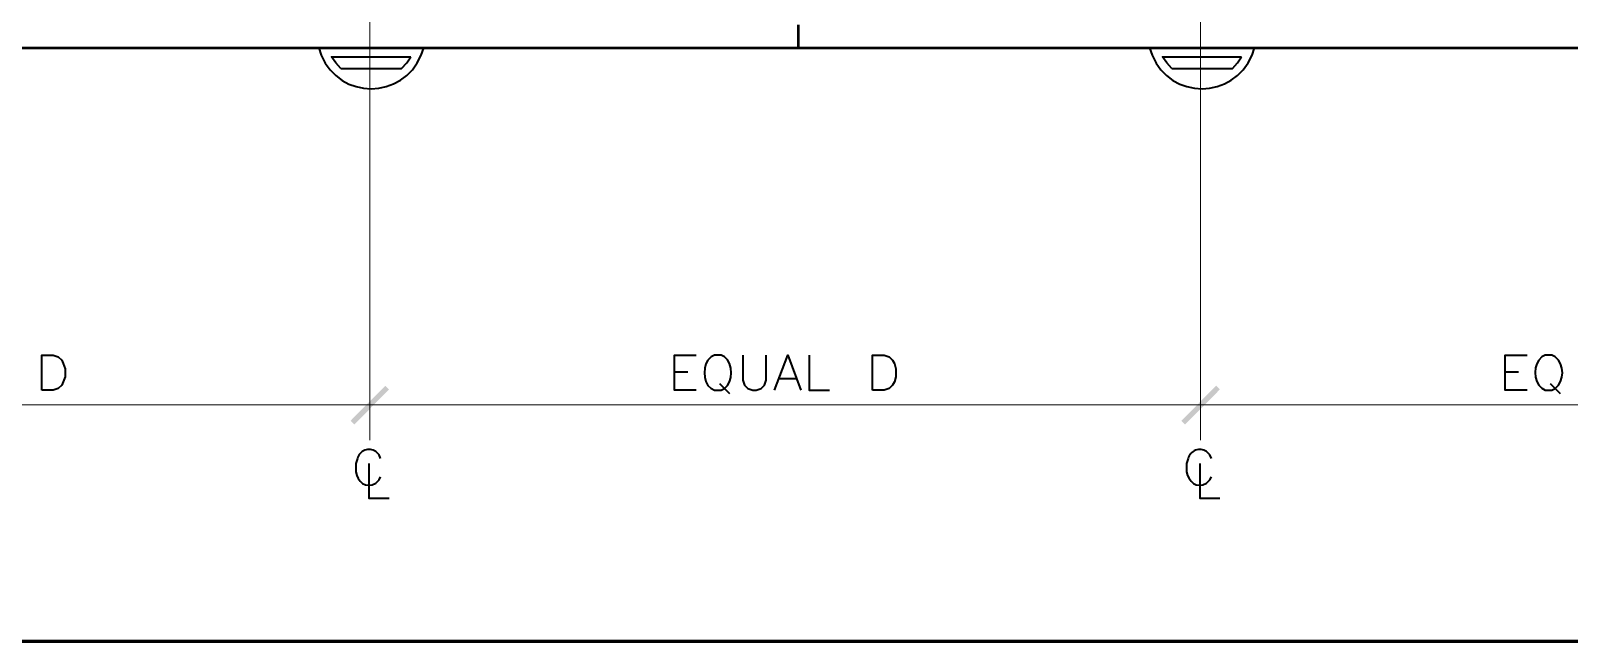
# Model space of a CAD drawing. Header units: inches. Extents: x 5 to 516, y -193 to 129.
# Drawn here: x 358.08 to 380.09, y 28.05 to 36.79 of the extents above; entities that cross this region are included whole.
import ezdxf

# ---------------------------------------------------------------- set-up
doc = ezdxf.new("R2010")
doc.units = ezdxf.units.IN
doc.header["$MEASUREMENT"] = 0
doc.layers.add('PDF9_Geometry', color=7, linetype='Continuous')
doc.layers.add('PDF9_Solid Fills', color=7, linetype='Continuous')

msp = doc.modelspace()

# ---------------------------------------------------------------- hatches: boundary and pattern name
at = {"layer": 'PDF9_Solid Fills', "transparency": 33554559}
for points in [[(363.1517375, 31.7072269), (362.6539597, 31.2050047), (362.7072953, 31.1516692), (363.2050708, 31.6538936)], [(375.0406257, 31.7072269), (374.542848, 31.2050047), (374.5961835, 31.1516692), (375.0939591, 31.6538936)]]:
    msp.add_hatch(color=256, dxfattribs=at).paths.add_polyline_path(points)

# ---------------------------------------------------------------- linework, layer by layer
at = {"layer": 'PDF9_Geometry', "lineweight": 15}
for points in [[(362.9295153, 37.529447), (362.9295153, 31.053892)], [(374.8184035, 37.529447), (374.8184035, 31.053892)], [(351.0406271, 31.431669), (362.9295153, 31.431669), (374.8184035, 31.431669), (386.7072918, 31.431669)]]:
    msp.add_lwpolyline(points, dxfattribs=at)
at = {"layer": 'PDF9_Geometry', "lineweight": 50}
for points in [[(349.7295196, 37.2094465), (349.7295196, 36.5427798), (388.0628509, 36.5427798), (388.0628509, 37.2094465), (388.0628509, 37.165002)], [(369.0628519, 36.5427798), (369.0628519, 36.8761132)]]:
    msp.add_lwpolyline(points, dxfattribs=at)
at = {"layer": 'PDF9_Geometry', "lineweight": 35}
for points in [[(363.6672887, 36.4405576), (363.7028442, 36.5427798), (362.200622, 36.5427798), (362.2361777, 36.4405576)], [(362.5161816, 36.2494471), (362.4450705, 36.3294471), (362.3828483, 36.418336), (363.5161816, 36.418336)], [(363.3828482, 36.2494494), (363.4584038, 36.3294494), (363.5161816, 36.4183383)], [(375.5561769, 36.4405576), (375.5917325, 36.5427798), (374.0895103, 36.5427798), (374.125066, 36.4405576)], [(374.4050699, 36.2494471), (374.3339587, 36.3294471), (374.2717365, 36.418336), (375.4050698, 36.418336)], [(375.2761853, 36.2494494), (375.3472964, 36.3294494), (375.4050741, 36.4183383)], [(362.5161852, 36.2494494), (363.3828519, 36.2494494)], [(374.4050735, 36.2494494), (375.2761845, 36.2494494)], [(367.6006251, 31.6450027), (367.289514, 31.6450027), (367.289514, 32.1427805), (367.6006251, 32.1427805)], [(368.0050688, 32.1205606), (367.9561799, 32.1427828), (367.8628465, 32.1427828), (367.8139577, 32.1205606), (367.7650688, 32.0716717)], [(368.2672971, 32.1427828), (368.2672971, 31.7872273), (368.2895193, 31.7161162), (368.3384082, 31.6672273), (368.4095193, 31.6450051), (368.4584082, 31.6450051), (368.5295193, 31.6672273), (368.5784082, 31.7161162), (368.6006304, 31.7872273), (368.6006304, 32.1427828)], [(368.7206301, 31.6450027), (368.9117412, 32.1427805), (369.0984078, 31.6450027)], [(369.2184056, 32.1427828), (369.2184056, 31.6450051), (369.5072945, 31.6450051)], [(379.4895133, 31.6450027), (379.1784022, 31.6450027), (379.1784022, 32.1427805), (379.4895133, 32.1427805)], [(379.893957, 32.1205606), (379.8450681, 32.1427828), (379.7517348, 32.1427828), (379.7028459, 32.1205606), (379.6584015, 32.0716717)], [(367.289514, 31.9072278), (367.4806251, 31.9072278)], [(367.9339638, 31.7383368), (368.076186, 31.5961145)], [(368.7917383, 31.8094495), (369.0272938, 31.8094495)], [(379.1784022, 31.9072278), (379.3695133, 31.9072278)], [(379.822852, 31.7383368), (379.9650742, 31.5961145)], [(367.8628465, 31.6450051), (367.9561799, 31.6450051), (368.0050688, 31.6672273)], [(379.7517348, 31.6450051), (379.8450681, 31.6450051), (379.893957, 31.6672273)], [(362.916187, 30.5961159), (362.916187, 30.0983381), (363.2050759, 30.0983381)], [(363.0139579, 30.3116731), (363.0628468, 30.3605619), (363.085069, 30.4050064)], [(374.809515, 30.5961159), (374.809515, 30.0983381), (375.0939594, 30.0983381)], [(374.9028462, 30.3116731), (374.951735, 30.3605619), (374.9739573, 30.4050064)]]:
    msp.add_lwpolyline(points, dxfattribs=at)
for points in [[(358.2361833, 31.6450027), (358.2361833, 32.1427805), (358.4006277, 32.1427805), (358.4717388, 32.1205582), (358.5206277, 32.0716693), (358.5428499, 32.0272249), (358.5695166, 31.9516693), (358.5695166, 31.8361138), (358.5428499, 31.7650027), (358.5206277, 31.7161138), (358.4717388, 31.6672249), (358.4006277, 31.6450027)], [(370.1250715, 31.6450027), (370.1250715, 32.1427805), (370.289516, 32.1427805), (370.3606271, 32.1205582), (370.409516, 32.0716693), (370.4361826, 32.0272249), (370.4584048, 31.9516693), (370.4584048, 31.8361138), (370.4361826, 31.7650027), (370.409516, 31.7161138), (370.3606271, 31.6672249), (370.289516, 31.6450027)]]:
    msp.add_lwpolyline(points, close=True, dxfattribs=at)
at = {"layer": 'PDF9_Geometry', "lineweight": 15}
for points in [[(362.9295153, 30.9294461), (362.9295153, 31.5605572)], [(374.8184035, 30.9294461), (374.8184035, 31.5605572)]]:
    msp.add_lwpolyline(points, close=True, dxfattribs=at)
at = {"layer": 'PDF9_Geometry', "lineweight": 35}
for points in [[(363.085069, 30.6672286), (363.0628468, 30.7161175), (363.0139579, 30.7650064, 0.5085487246), (362.7517357, 30.6672286), (362.7295135, 30.5961175), (362.7295135, 30.4761175)], [(374.9739573, 30.6672286), (374.951735, 30.7161175), (374.9028462, 30.7650064, 0.5085487246), (374.6406239, 30.6672286), (374.6184017, 30.5961175), (374.6184017, 30.4761175)]]:
    msp.add_lwpolyline(points, format="xyb", dxfattribs=at)
at = {"layer": 'PDF9_Geometry', "lineweight": 60}
msp.add_lwpolyline([(316.1295142, 28.049449), (485.4628383, 28.049449)], dxfattribs=at)
at = {"layer": 'PDF9_Geometry', "lineweight": 35}
for points in [[(362.2361777, 36.4405576), (362.502548, 35.7974466), (363.3974368, 35.8001132), (363.6672887, 36.4405576)], [(374.125066, 36.4405576), (374.3914362, 35.7974466), (375.2863251, 35.8001132), (375.5561769, 36.4405576)], [(367.7650688, 32.0716717), (367.6806984, 31.9484865), (367.7044762, 31.6880421), (367.8628465, 31.6450051)], [(368.0050688, 31.6672273), (368.1338095, 31.7608569), (368.1364762, 32.0275235), (368.0050688, 32.1205606)], [(379.6584015, 32.0716717), (379.5624755, 31.9540421), (379.5986977, 31.6887828), (379.7517348, 31.6450051)], [(379.893957, 31.6672273), (380.0283274, 31.7758199), (380.0313644, 32.0125606), (379.893957, 32.1205606)], [(362.7295135, 30.4761175), (362.7536616, 30.3312286), (362.872032, 30.2300434), (363.0139579, 30.3116731)], [(374.6184017, 30.4761175), (374.6425499, 30.3312286), (374.7609202, 30.2300434), (374.9028462, 30.3116731)]]:
    msp.add_open_spline(points, degree=3, dxfattribs=at)

doc.saveas('drawing.dxf')
